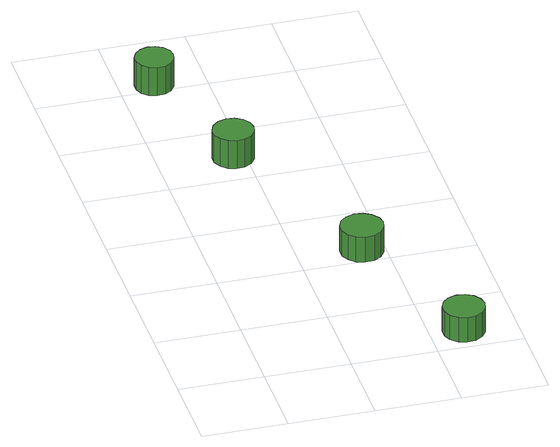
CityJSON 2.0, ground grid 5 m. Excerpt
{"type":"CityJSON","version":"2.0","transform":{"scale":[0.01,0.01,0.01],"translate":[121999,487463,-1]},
"CityObjects":{
"tree1":{"type":"SolitaryVegetationObject","attributes":{"function":"something"},"geometry":[{"type":"MultiSurface","lod":"1","boundaries":[[[0,1,2,3,4,5,6,7,8,9,10,11,12,13,14]],[[15,16,17,18,19,20,21,22,23,24,25,26,27,28,29]],[[0,29,28,1]],[[1,28,27,2]],[[2,27,26,3]],[[3,26,25,4]],[[4,25,24,5]],[[5,24,23,6]],[[6,23,22,7]],[[7,22,21,8]],[[8,21,20,9]],[[9,20,19,10]],[[10,19,18,11]],[[11,18,17,12]],[[12,17,16,13]],[[13,16,15,14]],[[14,15,29,0]]]}]},
"tree2":{"type":"SolitaryVegetationObject","attributes":{"function":"something"},"geometry":[{"type":"MultiSurface","lod":"1","boundaries":[[[30,31,32,33,34,35,36,37,38,39,40,41,42,43,44]],[[45,46,47,48,49,50,51,52,53,54,55,56,57,58,59]],[[30,59,58,31]],[[31,58,57,32]],[[32,57,56,33]],[[33,56,55,34]],[[34,55,54,35]],[[35,54,53,36]],[[36,53,52,37]],[[37,52,51,38]],[[38,51,50,39]],[[39,50,49,40]],[[40,49,48,41]],[[41,48,47,42]],[[42,47,46,43]],[[43,46,45,44]],[[44,45,59,30]]]}]},
"tree3":{"type":"SolitaryVegetationObject","attributes":{"function":"something"},"geometry":[{"type":"MultiSurface","lod":"1","boundaries":[[[60,61,62,63,64,65,66,67,68,69,70,71,72,73,74]],[[75,76,77,78,79,80,81,82,83,84,85,86,87,88,89]],[[60,89,88,61]],[[61,88,87,62]],[[62,87,86,63]],[[63,86,85,64]],[[64,85,84,65]],[[65,84,83,66]],[[66,83,82,67]],[[67,82,81,68]],[[68,81,80,69]],[[69,80,79,70]],[[70,79,78,71]],[[71,78,77,72]],[[72,77,76,73]],[[73,76,75,74]],[[74,75,89,60]]]}]},
"tree4":{"type":"SolitaryVegetationObject","attributes":{"function":"something"},"geometry":[{"type":"MultiSurface","lod":"1","boundaries":[[[90,91,92,93,94,95,96,97,98,99,100,101,102,103,104]],[[105,106,107,108,109,110,111,112,113,114,115,116,117,118,119]],[[90,119,118,91]],[[91,118,117,92]],[[92,117,116,93]],[[93,116,115,94]],[[94,115,114,95]],[[95,114,113,96]],[[96,113,112,97]],[[97,112,111,98]],[[98,111,110,99]],[[99,110,109,100]],[[100,109,108,101]],[[101,108,107,102]],[[102,107,106,103]],[[103,106,105,104]],[[104,105,119,90]]]}]}
},
"vertices":[
[548,2230,250],[538,2278,250],[509,2318,250],[466,2342,250],[417,2348,250],[370,2332,250],[333,2299,250],[313,2254,250],[313,2205,250],[333,2160,250],[370,2127,250],[417,2111,250],[466,2117,250],[509,2141,250],[538,2181,250],[538,2181,68],[509,2141,68],[466,2117,68],[417,2111,68],[370,2127,68],[333,2160,68],[313,2205,68],[313,2254,68],[333,2299,68],[370,2332,68],[417,2348,68],[466,2342,68],[509,2318,68],[538,2278,68],[548,2230,68],
[315,3066,250],[306,3111,250],[278,3149,250],[238,3172,250],[192,3177,250],[147,3162,250],[113,3131,250],[94,3089,250],[94,3042,250],[113,3000,250],[147,2969,250],[192,2954,250],[238,2959,250],[278,2982,250],[306,3020,250],[306,3020,67],[278,2982,67],[238,2959,67],[192,2954,67],[147,2969,67],[113,3000,67],[94,3042,67],[94,3089,67],[113,3131,67],[147,3162,67],[192,3177,67],[238,3172,67],[278,3149,67],[306,3111,67],[315,3066,67],
[990,1114,233],[979,1165,233],[948,1207,233],[903,1233,233],[852,1239,233],[802,1222,233],[763,1188,233],[742,1140,233],[742,1088,233],[763,1040,233],[802,1005,233],[852,989,233],[903,995,233],[948,1021,233],[979,1063,233],[979,1063,69],[948,1021,69],[903,995,69],[852,989,69],[802,1005,69],[763,1040,69],[742,1088,69],[742,1140,69],[763,1188,69],[802,1222,69],[852,1239,69],[903,1233,69],[948,1207,69],[979,1165,69],[990,1114,69],
[1315,166,229],[1304,216,229],[1274,257,229],[1230,283,229],[1179,288,229],[1131,272,229],[1093,238,229],[1072,191,229],[1072,140,229],[1093,94,229],[1131,60,229],[1179,44,229],[1230,49,229],[1274,75,229],[1304,116,229],[1304,116,70],[1274,75,70],[1230,49,70],[1179,44,70],[1131,60,70],[1093,94,70],[1072,140,70],[1072,191,70],[1093,238,70],[1131,272,70],[1179,288,70],[1230,283,70],[1274,257,70],[1304,216,70],[1315,166,70]
]}
